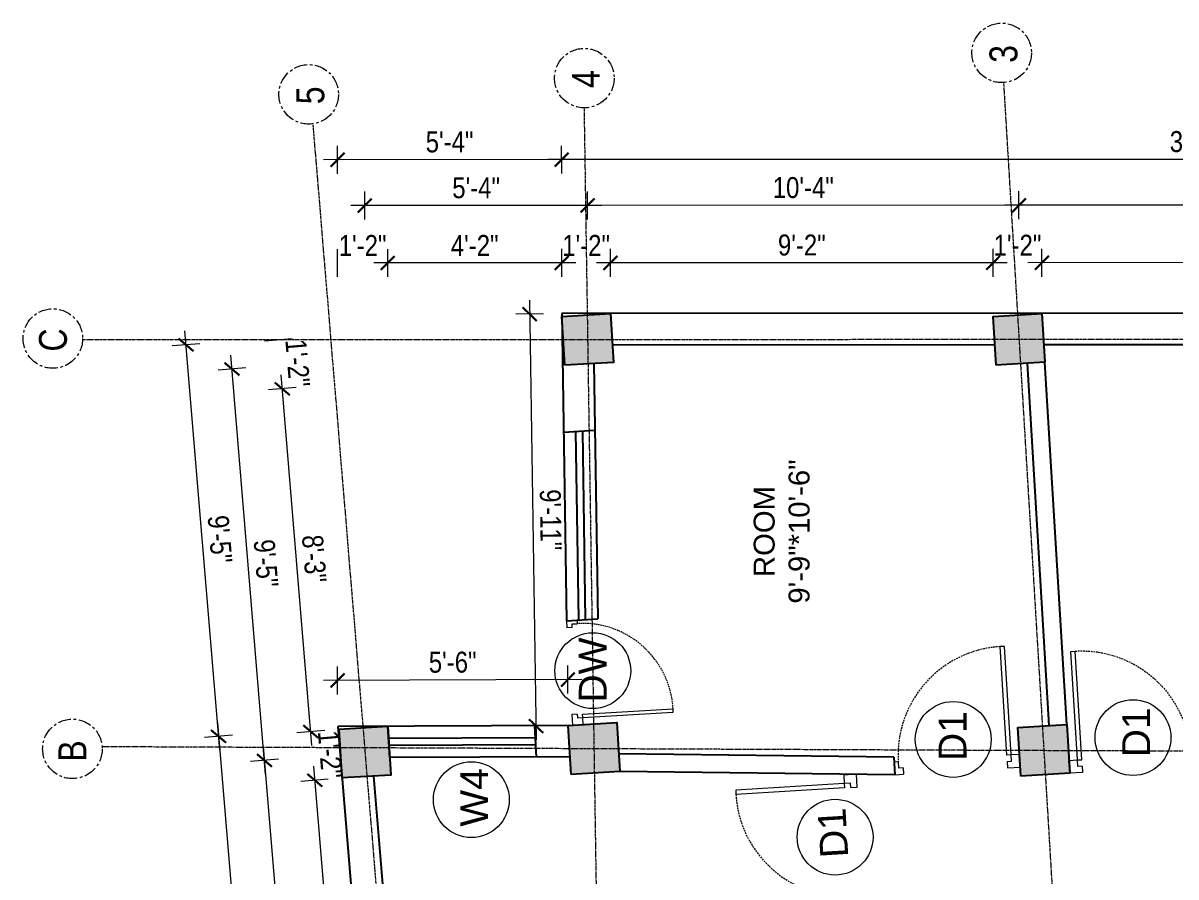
# Model space of a CAD drawing. Header units: inches. Extents: x -10117506 to -5032697, y -6529230 to -3254494.
# Drawn here: x -5033383.7 to -5033053.4, y -3257917.8 to -3257673.2 of the extents above; entities that cross this region are included whole.
import ezdxf

# ---------------------------------------------------------------- set-up
doc = ezdxf.new("R2010")
doc.units = ezdxf.units.IN
doc.header["$LTSCALE"] = 2
doc.header["$MEASUREMENT"] = 0
doc.header["$PDMODE"] = 34
doc.linetypes.add('CENTER', pattern=[2, 1.25, -0.25, 0.25, -0.25])
doc.linetypes.add('HIDDEN', pattern=[0.375, 0.25, -0.125])
doc.layers.get('0').update_dxf_attribs({"linetype": 'CONTINUOUS'})
doc.layers.get('DEFPOINTS').update_dxf_attribs({"color": 141, "linetype": 'CONTINUOUS'})
for name, color, linetype, lineweight in [('Annotate-Lite.w', 177, 'CONTINUOUS', 9), ('Annotations-Bold.w', 177, 'CONTINUOUS', 13), ('DIM 1-100', 4, 'CONTINUOUS', 13), ('Door-Window.w', 4, 'CONTINUOUS', 15), ('TEXT', 181, 'CONTINUOUS', 25)]:
    doc.layers.add(name, color=color, linetype=linetype, lineweight=lineweight)
doc.styles.add('ARAIL', font='ARIALN.TTF')
doc.styles.add('arial.', font='arial.ttf')
doc.styles.add('gaurav', font='arial.ttf')
doc.styles.get("Standard").update_dxf_attribs({"font": 'ARIALN.TTF'})
doc.dimstyles.new('1 by 96', dxfattribs={"dimtxt": 6, "dimasz": 4, "dimexe": 4, "dimexo": 4, "dimgap": 2, "dimtad": 1, "dimdec": 0, "dimzin": 0, "dimdsep": 46, "dimlunit": 4, "dimtxsty": 'Standard', "dimblk": 'ARCHTICK', "dimcen": 0, "dimdle": 4, "dimadec": 0, "dimazin": 0, "dimtfac": 1, "dimtdec": 0, "dimtix": 1, "dimtofl": 0, "dimtmove": 1, "dimatfit": 3, "dimldrblk": 'ARCHTICK', "dimfxl": 4, "dimfxlon": 1, "dimtolj": 1, "dimtzin": 0, "dimlwd": -1, "dimlwe": -1, "dimarcsym": 0})

# ---------------------------------------------------------------- blocks, each defined once
blk = doc.blocks.new('3-0')
at = {"ltscale": 3}
for p, q in [((11063.05, 10097.68), (11065.97, 10099.9)), ((11063.05, 10097.68), (11064.53, 10095.73)), ((11065.25, 10097.81), (11066.71, 10098.92)), ((11065.99, 10096.84), (11065.25, 10097.81)), ((11065.97, 10099.9), (11066.71, 10098.92)), ((11065.99, 10096.84), (11064.53, 10095.73)), ((11085.5, 10074.13), (11110.32, 10092.96)), ((11086.24, 10073.15), (11111.05, 10091.97)), ((11111.05, 10091.97), (11110.32, 10092.96)), ((11084.04, 10073.02), (11082.57, 10071.91)), ((11082.57, 10071.91), (11084.79, 10068.98)), ((11084.04, 10073.02), (11084.78, 10072.04)), ((11084.78, 10072.04), (11086.24, 10073.15)), ((11084.79, 10068.98), (11087.72, 10071.2)), ((11086.24, 10073.15), (11085.5, 10074.13)), ((11087.72, 10071.2), (11086.24, 10073.15))]:
    blk.add_line(p, q, dxfattribs=at)
at = {"layer": 'Door-Window.w', "color": 9, "linetype": 'HIDDEN', "lineweight": 18}
blk.add_arc((11085.5, 10074.13), 31.16, 37.1906, 127.1465, dxfattribs=at)
blk = doc.blocks.new('_ArchTick')
at = {"color": 0, "linetype": 'ByBlock', "const_width": 0.15}
blk.add_lwpolyline([(-0.5, -0.5), (0.5, 0.5)], dxfattribs=at)
blk = doc.blocks.new('*D1366')
at = {"layer": 'DEFPOINTS', "color": 0, "ltscale": 0.5, "transparency": 16777216}
for p in [(-5033314.56, -3257884.41), (-5033285.78, -3257882.02), (-5033275.02, -3258011.43)]:
    blk.add_point(p, dxfattribs=at)
at = {"layer": 'DIM 1-100', "color": 0, "ltscale": 0.5, "transparency": 16777216}
for p, q in [((-5033303.47, -3258017.81), (-5033314.89, -3257880.43)), ((-5033310.57, -3257884.08), (-5033318.54, -3257884.75)), ((-5033299.81, -3258013.49), (-5033307.79, -3258014.15))]:
    blk.add_line(p, q, dxfattribs=at)
at = {"layer": 'DIM 1-100', "color": 0, "ltscale": 0.5, "transparency": 16777216, "xscale": 4, "yscale": 4, "zscale": 4}
for p, rotation in [((-5033314.56, -3257884.41), 94.75152698465546), ((-5033303.8, -3258013.82), 274.7515269846554)]:
    blk.add_blockref('_ArchTick', p, dxfattribs=dict(at, rotation=rotation))
at = {"layer": 'DIM 1-100', "color": 0, "ltscale": 0.5, "transparency": 16777216, "insert": (-5033304.13, -3257948.7), "char_height": 6, "attachment_point": 5, "rotation": 274.7515}
blk.add_mtext('\\A1;10\'-10"', dxfattribs=at)
blk = doc.blocks.new('*D1367')
at = {"layer": 'DEFPOINTS', "color": 0, "ltscale": 0.5, "transparency": 16777216}
for p in [(-5033301.31, -3257876.13), (-5033293.19, -3257875.46), (-5033292.34, -3257889.43)]:
    blk.add_point(p, dxfattribs=at)
at = {"layer": 'DIM 1-100', "color": 0, "ltscale": 0.5, "transparency": 16777216}
for p, q in [((-5033297.32, -3257875.8), (-5033305.29, -3257876.46)), ((-5033296.33, -3257889.76), (-5033304.13, -3257890.41))]:
    blk.add_line(p, q, dxfattribs=at)
at = {"layer": 'DIM 1-100', "color": 0, "ltscale": 0.5, "transparency": 16777216, "insert": (-5033295.73, -3257882.69), "char_height": 6, "attachment_point": 5, "rotation": 274.7515}
blk.add_mtext('\\A1;1\'-2"', dxfattribs=at)
blk = doc.blocks.new('*D1368')
at = {"layer": 'DEFPOINTS', "color": 0, "ltscale": 0.5, "transparency": 16777216}
for p in [(-5033292.34, -3257889.43), (-5033290.55, -3258005.54), (-5033282.43, -3258004.87)]:
    blk.add_point(p, dxfattribs=at)
at = {"layer": 'DIM 1-100', "color": 0, "ltscale": 0.5, "transparency": 16777216}
for p, q in [((-5033300.48, -3257886.09), (-5033290.22, -3258009.53)), ((-5033296.33, -3257889.76), (-5033304.13, -3257890.41)), ((-5033286.57, -3258005.21), (-5033294.54, -3258005.87))]:
    blk.add_line(p, q, dxfattribs=at)
at = {"layer": 'DIM 1-100', "color": 0, "ltscale": 0.5, "transparency": 16777216, "xscale": 4, "yscale": 4, "zscale": 4}
for p, rotation in [((-5033300.15, -3257890.08), 94.7515270032343), ((-5033290.55, -3258005.54), 274.7515270032343)]:
    blk.add_blockref('_ArchTick', p, dxfattribs=dict(at, rotation=rotation))
at = {"layer": 'DIM 1-100', "color": 0, "ltscale": 0.5, "transparency": 16777216, "insert": (-5033290.3, -3257947.39), "char_height": 6, "attachment_point": 5, "rotation": 274.7515}
blk.add_mtext('\\A1;9\'-8"', dxfattribs=at)
blk = doc.blocks.new('*D1370')
at = {"layer": 'DEFPOINTS', "color": 0, "ltscale": 0.5, "transparency": 16777216}
for p in [(-5033293.57, -3257874.67), (-5033281.59, -3258018.84), (-5033315.76, -3258021.68)]:
    blk.add_point(p, dxfattribs=at)
at = {"layer": 'DIM 1-100', "color": 0, "ltscale": 0.5, "transparency": 16777216}
for p, q in [((-5033328.07, -3257873.52), (-5033315.42, -3258025.67)), ((-5033323.75, -3257877.18), (-5033331.73, -3257877.84)), ((-5033311.77, -3258021.35), (-5033319.74, -3258022.01))]:
    blk.add_line(p, q, dxfattribs=at)
at = {"layer": 'DIM 1-100', "color": 0, "ltscale": 0.5, "transparency": 16777216, "xscale": 4, "yscale": 4, "zscale": 4}
for p, rotation in [((-5033327.74, -3257877.51), 94.75152698492705), ((-5033315.76, -3258021.68), 274.751526984927)]:
    blk.add_blockref('_ArchTick', p, dxfattribs=dict(at, rotation=rotation))
at = {"layer": 'DIM 1-100', "color": 0, "ltscale": 0.5, "transparency": 16777216, "insert": (-5033316.7, -3257949.17), "char_height": 6, "attachment_point": 5, "rotation": 274.7515}
blk.add_mtext('\\A1;12\'-0"', dxfattribs=at)
blk = doc.blocks.new('*D1384')
at = {"layer": 'DEFPOINTS', "color": 0, "ltscale": 0.5, "transparency": 16777216}
for p in [(-5033229.42, -3257712.32), (-5033229.4, -3257756.41), (-5032863.4, -3257756.26)]:
    blk.add_point(p, dxfattribs=at)
at = {"layer": 'DIM 1-100', "color": 0, "ltscale": 0.5, "transparency": 16777216}
for p, q in [((-5033229.41, -3257716.32), (-5033229.42, -3257708.32)), ((-5032863.41, -3257716.16), (-5032863.42, -3257708.16)), ((-5032859.42, -3257712.16), (-5033233.42, -3257712.32))]:
    blk.add_line(p, q, dxfattribs=at)
at = {"layer": 'DIM 1-100', "color": 0, "ltscale": 0.5, "transparency": 16777216, "xscale": 4, "yscale": 4, "zscale": 4}
for p, rotation in [((-5033229.42, -3257712.32), 180.0248910805184), ((-5032863.42, -3257712.16), 0.02489108051840993)]:
    blk.add_blockref('_ArchTick', p, dxfattribs=dict(at, rotation=rotation))
at = {"layer": 'DIM 1-100', "color": 0, "ltscale": 0.5, "transparency": 16777216, "insert": (-5033046.42, -3257707.18), "char_height": 6, "attachment_point": 5, "rotation": 0.0249}
blk.add_mtext('\\A1;30\'-6"', dxfattribs=at)
blk = doc.blocks.new('*D1388')
at = {"layer": 'DEFPOINTS', "color": 0, "ltscale": 0.5, "transparency": 16777216}
for p in [(-5033091.81, -3257741.84), (-5033091.81, -3257756.35), (-5032970.54, -3257757.14)]:
    blk.add_point(p, dxfattribs=at)
at = {"layer": 'DIM 1-100', "color": 0, "ltscale": 0.5, "transparency": 16777216}
for p, q in [((-5033091.81, -3257745.84), (-5033091.81, -3257737.84)), ((-5032970.54, -3257745.79), (-5032970.55, -3257737.79)), ((-5032966.54, -3257741.79), (-5033095.81, -3257741.84))]:
    blk.add_line(p, q, dxfattribs=at)
at = {"layer": 'DIM 1-100', "color": 0, "ltscale": 0.5, "transparency": 16777216, "xscale": 4, "yscale": 4, "zscale": 4}
for p, rotation in [((-5033091.81, -3257741.84), 180.0248910777408), ((-5032970.54, -3257741.79), 0.0248910777407918)]:
    blk.add_blockref('_ArchTick', p, dxfattribs=dict(at, rotation=rotation))
at = {"layer": 'DIM 1-100', "color": 0, "ltscale": 0.5, "transparency": 16777216, "insert": (-5033031.18, -3257736.75), "char_height": 6, "attachment_point": 5, "rotation": 0.0249}
blk.add_mtext('\\A1;10\'-1"', dxfattribs=at)
blk = doc.blocks.new('*D1389')
at = {"layer": 'DEFPOINTS', "color": 0, "ltscale": 0.5, "transparency": 16777216}
for p in [(-5033105.79, -3257741.85), (-5033105.78, -3257757.2), (-5033091.81, -3257756.35)]:
    blk.add_point(p, dxfattribs=at)
at = {"layer": 'DIM 1-100', "color": 0, "ltscale": 0.5, "transparency": 16777216}
for p, q in [((-5033105.79, -3257745.85), (-5033105.79, -3257737.85)), ((-5033091.81, -3257745.84), (-5033091.81, -3257737.84))]:
    blk.add_line(p, q, dxfattribs=at)
at = {"layer": 'DIM 1-100', "color": 0, "ltscale": 0.5, "transparency": 16777216, "insert": (-5033098.8, -3257736.83), "char_height": 6, "attachment_point": 5, "rotation": 0.0249}
blk.add_mtext('\\A1;1\'-2"', dxfattribs=at)
blk = doc.blocks.new('*D1390')
at = {"layer": 'DEFPOINTS', "color": 0, "ltscale": 0.5, "transparency": 16777216}
for p in [(-5033215.42, -3257741.89), (-5033215.41, -3257756.41), (-5033105.78, -3257757.2)]:
    blk.add_point(p, dxfattribs=at)
at = {"layer": 'DIM 1-100', "color": 0, "ltscale": 0.5, "transparency": 16777216}
for p, q in [((-5033215.41, -3257745.89), (-5033215.42, -3257737.89)), ((-5033105.79, -3257745.85), (-5033105.79, -3257737.85)), ((-5033101.79, -3257741.85), (-5033219.42, -3257741.9))]:
    blk.add_line(p, q, dxfattribs=at)
at = {"layer": 'DIM 1-100', "color": 0, "ltscale": 0.5, "transparency": 16777216, "xscale": 4, "yscale": 4, "zscale": 4}
for p, rotation in [((-5033215.42, -3257741.89), 180.0248910777408), ((-5033105.79, -3257741.85), 0.0248910777407918)]:
    blk.add_blockref('_ArchTick', p, dxfattribs=dict(at, rotation=rotation))
at = {"layer": 'DIM 1-100', "color": 0, "ltscale": 0.5, "transparency": 16777216, "insert": (-5033160.6, -3257736.81), "char_height": 6, "attachment_point": 5, "rotation": 0.0249}
blk.add_mtext('\\A1;9\'-2"', dxfattribs=at)
blk = doc.blocks.new('*D1391')
at = {"layer": 'DEFPOINTS', "color": 0, "ltscale": 0.5, "transparency": 16777216}
for p in [(-5033229.4, -3257741.9), (-5033229.4, -3257756.41), (-5033215.41, -3257756.41)]:
    blk.add_point(p, dxfattribs=at)
at = {"layer": 'DIM 1-100', "color": 0, "ltscale": 0.5, "transparency": 16777216}
for p, q in [((-5033229.4, -3257745.9), (-5033229.4, -3257737.9)), ((-5033215.41, -3257745.89), (-5033215.42, -3257737.89))]:
    blk.add_line(p, q, dxfattribs=at)
at = {"layer": 'DIM 1-100', "color": 0, "ltscale": 0.5, "transparency": 16777216, "insert": (-5033222.41, -3257736.89), "char_height": 6, "attachment_point": 5, "rotation": 0.0249}
blk.add_mtext('\\A1;1\'-2"', dxfattribs=at)
blk = doc.blocks.new('*D1392')
at = {"layer": 'DEFPOINTS', "color": 0, "ltscale": 0.5, "transparency": 16777216}
for p in [(-5033279.27, -3257741.92), (-5033229.4, -3257756.41), (-5033279.21, -3257874.61)]:
    blk.add_point(p, dxfattribs=at)
at = {"layer": 'DIM 1-100', "color": 0, "ltscale": 0.5, "transparency": 16777216}
for p, q in [((-5033279.27, -3257745.92), (-5033279.27, -3257737.92)), ((-5033229.4, -3257745.9), (-5033229.4, -3257737.9)), ((-5033225.4, -3257741.9), (-5033283.27, -3257741.92))]:
    blk.add_line(p, q, dxfattribs=at)
at = {"layer": 'DIM 1-100', "color": 0, "ltscale": 0.5, "transparency": 16777216, "xscale": 4, "yscale": 4, "zscale": 4}
for p, rotation in [((-5033279.27, -3257741.92), 180.0248910777408), ((-5033229.4, -3257741.9), 0.0248910777407918)]:
    blk.add_blockref('_ArchTick', p, dxfattribs=dict(at, rotation=rotation))
at = {"layer": 'DIM 1-100', "color": 0, "ltscale": 0.5, "transparency": 16777216, "insert": (-5033254.34, -3257736.9), "char_height": 6, "attachment_point": 5, "rotation": 0.0249}
blk.add_mtext('\\A1;4\'-2"', dxfattribs=at)
blk = doc.blocks.new('*D1393')
at = {"layer": 'DEFPOINTS', "color": 0, "ltscale": 0.5, "transparency": 16777216}
for p in [(-5033293.63, -3257741.93), (-5033293.57, -3257874.67), (-5033279.21, -3257874.61)]:
    blk.add_point(p, dxfattribs=at)
at = {"layer": 'DIM 1-100', "color": 0, "ltscale": 0.5, "transparency": 16777216}
for p, q in [((-5033293.63, -3257745.93), (-5033293.63, -3257737.93)), ((-5033279.27, -3257745.92), (-5033279.27, -3257737.92))]:
    blk.add_line(p, q, dxfattribs=at)
at = {"layer": 'DIM 1-100', "color": 0, "ltscale": 0.5, "transparency": 16777216, "insert": (-5033286.45, -3257736.91), "char_height": 6, "attachment_point": 5, "rotation": 0.0249}
blk.add_mtext('\\A1;1\'-2"', dxfattribs=at)
blk = doc.blocks.new('*D1394')
at = {"layer": 'DEFPOINTS', "color": 0, "ltscale": 0.5, "transparency": 16777216}
for p in [(-5033293.64, -3257712.35), (-5033229.4, -3257756.41), (-5033293.57, -3257874.67)]:
    blk.add_point(p, dxfattribs=at)
at = {"layer": 'DIM 1-100', "color": 0, "ltscale": 0.5, "transparency": 16777216}
for p, q in [((-5033293.64, -3257716.35), (-5033293.64, -3257708.35)), ((-5033229.41, -3257716.32), (-5033229.42, -3257708.32)), ((-5033225.42, -3257712.32), (-5033297.64, -3257712.35))]:
    blk.add_line(p, q, dxfattribs=at)
at = {"layer": 'DIM 1-100', "color": 0, "ltscale": 0.5, "transparency": 16777216, "xscale": 4, "yscale": 4, "zscale": 4}
for p, rotation in [((-5033293.64, -3257712.35), 180.0248910777408), ((-5033229.42, -3257712.32), 0.0248910777407918)]:
    blk.add_blockref('_ArchTick', p, dxfattribs=dict(at, rotation=rotation))
at = {"layer": 'DIM 1-100', "color": 0, "ltscale": 0.5, "transparency": 16777216, "insert": (-5033261.53, -3257707.28), "char_height": 6, "attachment_point": 5, "rotation": 0.0249}
blk.add_mtext('\\A1;5\'-4"', dxfattribs=at)
blk = doc.blocks.new('*D1395')
at = {"layer": 'DEFPOINTS', "color": 0, "ltscale": 0.5, "transparency": 16777216}
for p in [(-5033293.62, -3257861.49), (-5033293.57, -3257874.67), (-5033227.57, -3257874.42)]:
    blk.add_point(p, dxfattribs=at)
at = {"layer": 'DIM 1-100', "color": 0, "ltscale": 0.5, "transparency": 16777216}
for p, q in [((-5033293.6, -3257865.49), (-5033293.64, -3257857.49)), ((-5033227.61, -3257865.24), (-5033227.64, -3257857.24)), ((-5033223.62, -3257861.23), (-5033297.62, -3257861.51))]:
    blk.add_line(p, q, dxfattribs=at)
at = {"layer": 'DIM 1-100', "color": 0, "ltscale": 0.5, "transparency": 16777216, "xscale": 4, "yscale": 4, "zscale": 4}
for p, rotation in [((-5033293.62, -3257861.49), 180.2179771665953), ((-5033227.62, -3257861.24), 0.2179771665953023)]:
    blk.add_blockref('_ArchTick', p, dxfattribs=dict(at, rotation=rotation))
at = {"layer": 'DIM 1-100', "color": 0, "ltscale": 0.5, "transparency": 16777216, "insert": (-5033260.64, -3257856.3), "char_height": 6, "attachment_point": 5, "rotation": 0.218}
blk.add_mtext('\\A1;5\'-6"', dxfattribs=at)
blk = doc.blocks.new('*D1396')
at = {"layer": 'DEFPOINTS', "color": 0, "ltscale": 0.5, "transparency": 16777216}
for p in [(-5033228.54, -3257771.23), (-5033309.47, -3257777.96), (-5033293.19, -3257875.46)]:
    blk.add_point(p, dxfattribs=at)
at = {"layer": 'DIM 1-100', "color": 0, "ltscale": 0.5, "transparency": 16777216}
for p, q in [((-5033300.98, -3257880.12), (-5033309.8, -3257773.97)), ((-5033305.48, -3257777.62), (-5033313.45, -3257778.29)), ((-5033297.32, -3257875.8), (-5033305.29, -3257876.46))]:
    blk.add_line(p, q, dxfattribs=at)
at = {"layer": 'DIM 1-100', "color": 0, "ltscale": 0.5, "transparency": 16777216, "xscale": 4, "yscale": 4, "zscale": 4}
for p, rotation in [((-5033309.47, -3257777.96), 94.7515270032343), ((-5033301.31, -3257876.13), 274.7515270032343)]:
    blk.add_blockref('_ArchTick', p, dxfattribs=dict(at, rotation=rotation))
at = {"layer": 'DIM 1-100', "color": 0, "ltscale": 0.5, "transparency": 16777216, "insert": (-5033300.34, -3257826.62), "char_height": 6, "attachment_point": 5, "rotation": 274.7515}
blk.add_mtext('\\A1;8\'-3"', dxfattribs=at)
blk = doc.blocks.new('*D1397')
at = {"layer": 'DEFPOINTS', "color": 0, "ltscale": 0.5, "transparency": 16777216}
for p in [(-5033229.38, -3257757.25), (-5033310.63, -3257764.01), (-5033228.54, -3257771.23)]:
    blk.add_point(p, dxfattribs=at)
at = {"layer": 'DIM 1-100', "color": 0, "ltscale": 0.5, "transparency": 16777216}
for p, q in [((-5033306.64, -3257763.68), (-5033314.61, -3257764.34)), ((-5033305.48, -3257777.62), (-5033313.45, -3257778.29))]:
    blk.add_line(p, q, dxfattribs=at)
at = {"layer": 'DIM 1-100', "color": 0, "ltscale": 0.5, "transparency": 16777216, "insert": (-5033305.05, -3257770.57), "char_height": 6, "attachment_point": 5, "rotation": 274.7515}
blk.add_mtext('\\A1;1\'-2"', dxfattribs=at)
blk = doc.blocks.new('*D1398')
at = {"layer": 'DEFPOINTS', "color": 0, "ltscale": 0.5, "transparency": 16777216}
for p in [(-5033221.97, -3257763.82), (-5033323.88, -3257772.29), (-5033285.78, -3257882.02)]:
    blk.add_point(p, dxfattribs=at)
at = {"layer": 'DIM 1-100', "color": 0, "ltscale": 0.5, "transparency": 16777216}
for p, q in [((-5033314.23, -3257888.4), (-5033324.21, -3257768.3)), ((-5033319.89, -3257771.96), (-5033327.86, -3257772.62)), ((-5033310.57, -3257884.08), (-5033318.54, -3257884.75))]:
    blk.add_line(p, q, dxfattribs=at)
at = {"layer": 'DIM 1-100', "color": 0, "ltscale": 0.5, "transparency": 16777216, "xscale": 4, "yscale": 4, "zscale": 4}
for p, rotation in [((-5033323.88, -3257772.29), 94.7515270032343), ((-5033314.56, -3257884.41), 274.7515270032343)]:
    blk.add_blockref('_ArchTick', p, dxfattribs=dict(at, rotation=rotation))
at = {"layer": 'DIM 1-100', "color": 0, "ltscale": 0.5, "transparency": 16777216, "insert": (-5033314.17, -3257827.93), "char_height": 6, "attachment_point": 5, "rotation": 274.7515}
blk.add_mtext('\\A1;9\'-5"', dxfattribs=at)
blk = doc.blocks.new('*D1399')
at = {"layer": 'DEFPOINTS', "color": 0, "ltscale": 0.5, "transparency": 16777216}
for p in [(-5033229.4, -3257756.41), (-5033337.06, -3257765.36), (-5033293.57, -3257874.67)]:
    blk.add_point(p, dxfattribs=at)
at = {"layer": 'DIM 1-100', "color": 0, "ltscale": 0.5, "transparency": 16777216}
for p, q in [((-5033327.41, -3257881.49), (-5033337.39, -3257761.38)), ((-5033333.08, -3257765.03), (-5033341.05, -3257765.69)), ((-5033323.75, -3257877.18), (-5033331.73, -3257877.84))]:
    blk.add_line(p, q, dxfattribs=at)
at = {"layer": 'DIM 1-100', "color": 0, "ltscale": 0.5, "transparency": 16777216, "xscale": 4, "yscale": 4, "zscale": 4}
for p, rotation in [((-5033337.06, -3257765.36), 94.7515270032343), ((-5033327.74, -3257877.51), 274.7515270032343)]:
    blk.add_blockref('_ArchTick', p, dxfattribs=dict(at, rotation=rotation))
at = {"layer": 'DIM 1-100', "color": 0, "ltscale": 0.5, "transparency": 16777216, "insert": (-5033327.35, -3257821.02), "char_height": 6, "attachment_point": 5, "rotation": 274.7515}
blk.add_mtext('\\A1;9\'-5"', dxfattribs=at)
blk = doc.blocks.new('*D1400')
at = {"layer": 'DEFPOINTS', "color": 0, "ltscale": 0.5, "transparency": 16777216}
for p in [(-5033098.39, -3257725.39), (-5033098.37, -3257763.76), (-5032963.13, -3257763.7)]:
    blk.add_point(p, dxfattribs=at)
at = {"layer": 'DIM 1-100', "color": 0, "ltscale": 0.5, "transparency": 16777216}
for p, q in [((-5033098.39, -3257729.39), (-5033098.39, -3257721.39)), ((-5032963.14, -3257729.33), (-5032963.15, -3257721.33)), ((-5032959.15, -3257725.33), (-5033102.39, -3257725.39))]:
    blk.add_line(p, q, dxfattribs=at)
at = {"layer": 'DIM 1-100', "color": 0, "ltscale": 0.5, "transparency": 16777216, "xscale": 4, "yscale": 4, "zscale": 4}
for p, rotation in [((-5033098.39, -3257725.39), 180.0248910777408), ((-5032963.15, -3257725.33), 0.0248910777407918)]:
    blk.add_blockref('_ArchTick', p, dxfattribs=dict(at, rotation=rotation))
at = {"layer": 'DIM 1-100', "color": 0, "ltscale": 0.5, "transparency": 16777216, "insert": (-5033030.77, -3257720.3), "char_height": 6, "attachment_point": 5, "rotation": 0.0249}
blk.add_mtext('\\A1;11\'-3"', dxfattribs=at)
blk = doc.blocks.new('*D1401')
at = {"layer": 'DEFPOINTS', "color": 0, "ltscale": 0.5, "transparency": 16777216}
for p in [(-5033221.99, -3257725.45), (-5033221.97, -3257763.82), (-5033098.37, -3257763.76)]:
    blk.add_point(p, dxfattribs=at)
at = {"layer": 'DIM 1-100', "color": 0, "ltscale": 0.5, "transparency": 16777216}
for p, q in [((-5033221.99, -3257729.45), (-5033221.99, -3257721.45)), ((-5033098.39, -3257729.39), (-5033098.39, -3257721.39)), ((-5033094.39, -3257725.39), (-5033225.99, -3257725.45))]:
    blk.add_line(p, q, dxfattribs=at)
at = {"layer": 'DIM 1-100', "color": 0, "ltscale": 0.5, "transparency": 16777216, "xscale": 4, "yscale": 4, "zscale": 4}
for p, rotation in [((-5033221.99, -3257725.45), 180.0248910777408), ((-5033098.39, -3257725.39), 0.0248910777407918)]:
    blk.add_blockref('_ArchTick', p, dxfattribs=dict(at, rotation=rotation))
at = {"layer": 'DIM 1-100', "color": 0, "ltscale": 0.5, "transparency": 16777216, "insert": (-5033160.19, -3257720.36), "char_height": 6, "attachment_point": 5, "rotation": 0.0249}
blk.add_mtext('\\A1;10\'-4"', dxfattribs=at)
blk = doc.blocks.new('*D1402')
at = {"layer": 'DEFPOINTS', "color": 0, "ltscale": 0.5, "transparency": 16777216}
for p in [(-5033285.85, -3257725.47), (-5033221.97, -3257763.82), (-5033285.78, -3257882.02)]:
    blk.add_point(p, dxfattribs=at)
at = {"layer": 'DIM 1-100', "color": 0, "ltscale": 0.5, "transparency": 16777216}
for p, q in [((-5033285.84, -3257729.47), (-5033285.85, -3257721.47)), ((-5033221.99, -3257729.45), (-5033221.99, -3257721.45)), ((-5033217.99, -3257725.44), (-5033289.85, -3257725.47))]:
    blk.add_line(p, q, dxfattribs=at)
at = {"layer": 'DIM 1-100', "color": 0, "ltscale": 0.5, "transparency": 16777216, "xscale": 4, "yscale": 4, "zscale": 4}
for p, rotation in [((-5033285.85, -3257725.47), 180.0248910777408), ((-5033221.99, -3257725.45), 0.0248910777407918)]:
    blk.add_blockref('_ArchTick', p, dxfattribs=dict(at, rotation=rotation))
at = {"layer": 'DIM 1-100', "color": 0, "ltscale": 0.5, "transparency": 16777216, "insert": (-5033253.92, -3257720.41), "char_height": 6, "attachment_point": 5, "rotation": 0.0249}
blk.add_mtext('\\A1;5\'-4"', dxfattribs=at)
blk = doc.blocks.new('*D1403')
at = {"layer": 'DEFPOINTS', "color": 0, "ltscale": 0.5, "transparency": 16777216}
for p in [(-5033229.4, -3257756.41), (-5033236.75, -3257874.56), (-5033227.57, -3257874.42)]:
    blk.add_point(p, dxfattribs=at)
at = {"layer": 'DIM 1-100', "color": 0, "ltscale": 0.5, "transparency": 16777216}
for p, q in [((-5033238.64, -3257752.56), (-5033236.69, -3257878.56)), ((-5033234.58, -3257756.49), (-5033242.58, -3257756.62)), ((-5033232.75, -3257874.5), (-5033240.75, -3257874.62))]:
    blk.add_line(p, q, dxfattribs=at)
at = {"layer": 'DIM 1-100', "color": 0, "ltscale": 0.5, "transparency": 16777216, "xscale": 4, "yscale": 4, "zscale": 4}
for p, rotation in [((-5033238.58, -3257756.56), 90.88660417028022), ((-5033236.75, -3257874.56), 270.8866041702802)]:
    blk.add_blockref('_ArchTick', p, dxfattribs=dict(at, rotation=rotation))
at = {"layer": 'DIM 1-100', "color": 0, "ltscale": 0.5, "transparency": 16777216, "insert": (-5033232.6, -3257815.48), "char_height": 6, "attachment_point": 5, "rotation": 270.8866}
blk.add_mtext('\\A1;9\'-11"', dxfattribs=at)

msp = doc.modelspace()

# ---------------------------------------------------------------- hatches: boundary and pattern name
at = {"ltscale": 0.5}
for points in [[(-5033229.38, -3257757.25), (-5033228.54, -3257771.23), (-5033214.56, -3257770.38), (-5033215.41, -3257756.41)], [(-5033105.78, -3257757.2), (-5033104.94, -3257771.17), (-5033090.96, -3257770.33), (-5033091.81, -3257756.35)], [(-5033293.19, -3257875.46), (-5033292.34, -3257889.43), (-5033278.37, -3257888.59), (-5033279.21, -3257874.61)], [(-5033227.57, -3257874.42), (-5033226.73, -3257888.39), (-5033212.75, -3257887.55), (-5033213.6, -3257873.57)], [(-5033098.67, -3257874.95), (-5033097.82, -3257888.92), (-5033083.85, -3257888.08), (-5033084.69, -3257874.1)]]:
    msp.add_hatch(color=1, dxfattribs=at).paths.add_polyline_path(points)

# ---------------------------------------------------------------- linework, layer by layer
for p, q in [((-5032863.4, -3257756.26), (-5033229.4, -3257756.41)), ((-5033229.4, -3257756.41), (-5033228.03, -3257844.39)), ((-5033105.29, -3257765.36), (-5033214.87, -3257765.41)), ((-5032970.04, -3257765.3), (-5033091.26, -3257765.35)), ((-5033220.17, -3257770.72), (-5033219.04, -3257843.85)), ((-5033089.68, -3257874.4), (-5033095.95, -3257770.63)), ((-5033084.69, -3257874.1), (-5033090.96, -3257770.33)), ((-5033228.87, -3257790.34), (-5033219.88, -3257789.8)), ((-5033224.54, -3257844.13), (-5033225.37, -3257790.09)), ((-5033222.54, -3257844.1), (-5033223.38, -3257790.05)), ((-5033228.03, -3257844.39), (-5033219.04, -3257843.85)), ((-5033227.57, -3257874.42), (-5033293.57, -3257874.67)), ((-5033293.57, -3257874.67), (-5033281.59, -3258018.84)), ((-5033278.67, -3257883.61), (-5033279.21, -3257874.61)), ((-5033236.6, -3257883.45), (-5033237.15, -3257874.45)), ((-5033236.93, -3257877.95), (-5033279, -3257878.11)), ((-5033236.81, -3257879.95), (-5033278.88, -3257880.11)), ((-5033227.03, -3257883.41), (-5033278.67, -3257883.61)), ((-5033134.22, -3257883.48), (-5033213.05, -3257882.54)), ((-5033134.22, -3257883.48), (-5033133.91, -3257888.49)), ((-5033133.91, -3257888.49), (-5033212.75, -3257887.55)), ((-5033283.36, -3257888.89), (-5033273.76, -3258004.34))]:
    msp.add_line(p, q, dxfattribs=at)
for points in [[(-5033228.54, -3257771.23), (-5033229.38, -3257757.25), (-5033215.41, -3257756.41), (-5033214.56, -3257770.38)], [(-5033104.94, -3257771.17), (-5033105.78, -3257757.2), (-5033091.81, -3257756.35), (-5033090.96, -3257770.33)], [(-5033292.34, -3257889.43), (-5033293.19, -3257875.46), (-5033279.21, -3257874.61), (-5033278.37, -3257888.59)], [(-5033226.73, -3257888.39), (-5033227.57, -3257874.42), (-5033213.6, -3257873.57), (-5033212.75, -3257887.55)], [(-5033097.82, -3257888.92), (-5033098.67, -3257874.95), (-5033084.69, -3257874.1), (-5033083.85, -3257888.08)]]:
    msp.add_lwpolyline(points, close=True, dxfattribs=at)
at = {"layer": 'Annotate-Lite.w', "ltscale": 0.005}
for centre in [(-5033220.5, -3257858.7), (-5033117.22, -3257878.39), (-5033065.71, -3257877.86), (-5033255.3, -3257895.63), (-5033151.06, -3257906.38)]:
    msp.add_circle(centre, 10.86, dxfattribs=at)
at = {"layer": 'Annotations-Bold.w', "linetype": 'CENTER', "ltscale": 0.3}
for p, q in [((-5033102.79, -3257690.54), (-5033077.22, -3258113.81)), ((-5033223, -3257697.81), (-5033216.43, -3258121.96)), ((-5033300.69, -3257702.4), (-5033265.59, -3258125.22)), ((-5033366.68, -3257763.88), (-5032785.63, -3257763.63)), ((-5033361.1, -3257880.4), (-5032778.63, -3257882.79))]:
    msp.add_line(p, q, dxfattribs=at)
at = {"layer": 'Annotations-Bold.w', "linetype": 'CENTER', "ltscale": 1.5}
for centre in [(-5033103.33, -3257681.73), (-5033222.93, -3257688.97), (-5033301.9, -3257693.62), (-5033375.21, -3257763.56), (-5033369.6, -3257881.09)]:
    msp.add_circle(centre, 8.53, dxfattribs=at)

# ---------------------------------------------------------------- block references
at = {"layer": 'Door-Window.w', "linetype": 'ByBlock'}
for p, xscale, yscale, zscale, rotation in [((-5045567.87, -3259705.8), 0.833158985154831, 0.8331589852459729, 0.8331589850765497, 326.1901973394378), ((-5030880.5, -3272693.3), 0.9997910043702506, 0.9997910037636757, 0.9997910039624012, 56.266539257078), ((-5033502.68, -3272854.3), -0.9997910043702506, 0.9997910037636757, 0.9997910039624012, 310.6477296775701), ((-5018337.98, -3255670.88), 0.999791003999291, 0.9997910037636757, 0.9997910039624013, 146.2665392409472)]:
    msp.add_blockref('3-0', p, dxfattribs=dict(at, xscale=xscale, yscale=yscale, zscale=zscale, rotation=rotation))

# ---------------------------------------------------------------- texts
at = {"layer": 'Annotate-Lite.w', "ltscale": 0.005, "char_height": 8, "style": 'gaurav'}
for s, insert, attachment_point, rotation in [('DW', (-5033224.51, -3257867.81), 1, 90), ('D1', (-5033121.41, -3257884.57), 1, 90), ('D1', (-5033060.8, -3257883.5), 7, 90), ('W4', (-5033258.49, -3257903.38), 1, 90), ('D1', (-5033155.25, -3257912.56), 1, 93.4571)]:
    msp.add_mtext_dynamic_manual_height_columns(s, width=8, gutter_width=100, heights=[0], dxfattribs=dict(at, insert=insert, attachment_point=attachment_point, rotation=rotation))
at = {"layer": 'Annotations-Bold.w', "linetype": 'CENTER', "ltscale": 1.5, "char_height": 8, "attachment_point": 1, "rotation": 90, "style": 'ARAIL'}
for s, insert in [('3', (-5033106.83, -3257684.59)), ('4', (-5033226.48, -3257691.78)), ('5', (-5033305.44, -3257696.45)), ('C', (-5033379.19, -3257767.28)), ('B', (-5033373.61, -3257884.77))]:
    msp.add_mtext_dynamic_manual_height_columns(s, width=6.5393, gutter_width=100, heights=[0], dxfattribs=dict(at, insert=insert))
at = {"layer": 'TEXT', "lineweight": -2, "insert": (-5033166.35, -3257818.84), "char_height": 6, "attachment_point": 5, "rotation": 90, "style": 'arial.'}
msp.add_mtext_dynamic_manual_height_columns('ROOM\\P9\'-9"*10\'-6"', width=45.7314, gutter_width=30, heights=[0], dxfattribs=at)

# ---------------------------------------------------------------- dimensions: what is measured, and where the dimension line sits
at = {"layer": 'DIM 1-100', "ltscale": 0.5}
for base, p1, p2, angle, picture, middle in [((-5033293.64, -3257712.35), (-5033229.4, -3257756.41), (-5033293.57, -3257874.67), 0.0249, '*D1394', (-5033261.53, -3257707.28)), ((-5033285.85, -3257725.47), (-5033221.97, -3257763.82), (-5033285.78, -3257882.02), 0.0249, '*D1402', (-5033253.92, -3257720.41)), ((-5033221.99, -3257725.45), (-5033098.37, -3257763.76), (-5033221.97, -3257763.82), 0.0249, '*D1401', (-5033160.19, -3257720.36)), ((-5033098.39, -3257725.39), (-5032963.13, -3257763.7), (-5033098.37, -3257763.76), 0.0249, '*D1400', (-5033030.77, -3257720.3)), ((-5033091.81, -3257741.84), (-5032970.54, -3257757.14), (-5033091.81, -3257756.35), 0.0249, '*D1388', (-5033031.18, -3257736.75)), ((-5033293.63, -3257741.93), (-5033279.21, -3257874.61), (-5033293.57, -3257874.67), 0.0249, '*D1393', (-5033286.45, -3257736.91)), ((-5033279.27, -3257741.92), (-5033229.4, -3257756.41), (-5033279.21, -3257874.61), 0.0249, '*D1392', (-5033254.34, -3257736.9)), ((-5033229.4, -3257741.9), (-5033215.41, -3257756.41), (-5033229.4, -3257756.41), 0.0249, '*D1391', (-5033222.41, -3257736.89)), ((-5033215.42, -3257741.89), (-5033105.78, -3257757.2), (-5033215.41, -3257756.41), 0.0249, '*D1390', (-5033160.6, -3257736.81)), ((-5033105.79, -3257741.85), (-5033091.81, -3257756.35), (-5033105.78, -3257757.2), 0.0249, '*D1389', (-5033098.8, -3257736.83)), ((-5033337.06, -3257765.36), (-5033293.57, -3257874.67), (-5033229.4, -3257756.41), 94.7515, '*D1399', (-5033327.35, -3257821.02)), ((-5033310.63, -3257764.01), (-5033228.54, -3257771.23), (-5033229.38, -3257757.25), 274.7515, '*D1397', (-5033305.05, -3257770.57)), ((-5033323.88, -3257772.29), (-5033285.78, -3257882.02), (-5033221.97, -3257763.82), 274.7515, '*D1398', (-5033314.17, -3257827.93)), ((-5033309.47, -3257777.96), (-5033293.19, -3257875.46), (-5033228.54, -3257771.23), 274.7515, '*D1396', (-5033300.34, -3257826.62)), ((-5033301.31, -3257876.13), (-5033292.34, -3257889.43), (-5033293.19, -3257875.46), 274.7515, '*D1367', (-5033295.73, -3257882.69)), ((-5033290.55, -3258005.54), (-5033292.34, -3257889.43), (-5033282.43, -3258004.87), 274.7515, '*D1368', (-5033290.3, -3257947.39))]:
    dim = msp.add_linear_dim(base=base, p1=p1, p2=p2, angle=angle, dimstyle='1 by 96', dxfattribs=at)
    dim.commit()
    dim.dimension.update_dxf_attribs({"geometry": picture, "text_midpoint": middle})
for p1, p2, distance, picture, middle in [((-5032863.4, -3257756.26), (-5033229.4, -3257756.41), -44.09, '*D1384', (-5033046.42, -3257707.18)), ((-5033227.57, -3257874.42), (-5033293.57, -3257874.67), -13.17, '*D1395', (-5033260.64, -3257856.3)), ((-5033275.02, -3258011.43), (-5033285.78, -3257882.02), 28.88, '*D1366', (-5033304.13, -3257948.7))]:
    dim = msp.add_aligned_dim(p1=p1, p2=p2, distance=distance, dimstyle='1 by 96', dxfattribs=at)
    dim.commit()
    dim.dimension.update_dxf_attribs({"geometry": picture, "text_midpoint": middle})
for p1, p2, distance, text, picture, middle in [((-5033229.4, -3257756.41), (-5033227.57, -3257874.42), -9.18, '9\'-11"', '*D1403', (-5033232.6, -3257815.48)), ((-5033293.57, -3257874.67), (-5033281.59, -3258018.84), -34.29, '12\'-0"', '*D1370', (-5033316.7, -3257949.17))]:
    dim = msp.add_aligned_dim(p1=p1, p2=p2, distance=distance, text=text, dimstyle='1 by 96', dxfattribs=at)
    dim.commit()
    dim.dimension.update_dxf_attribs({"geometry": picture, "text_midpoint": middle})

doc.saveas('drawing.dxf')
